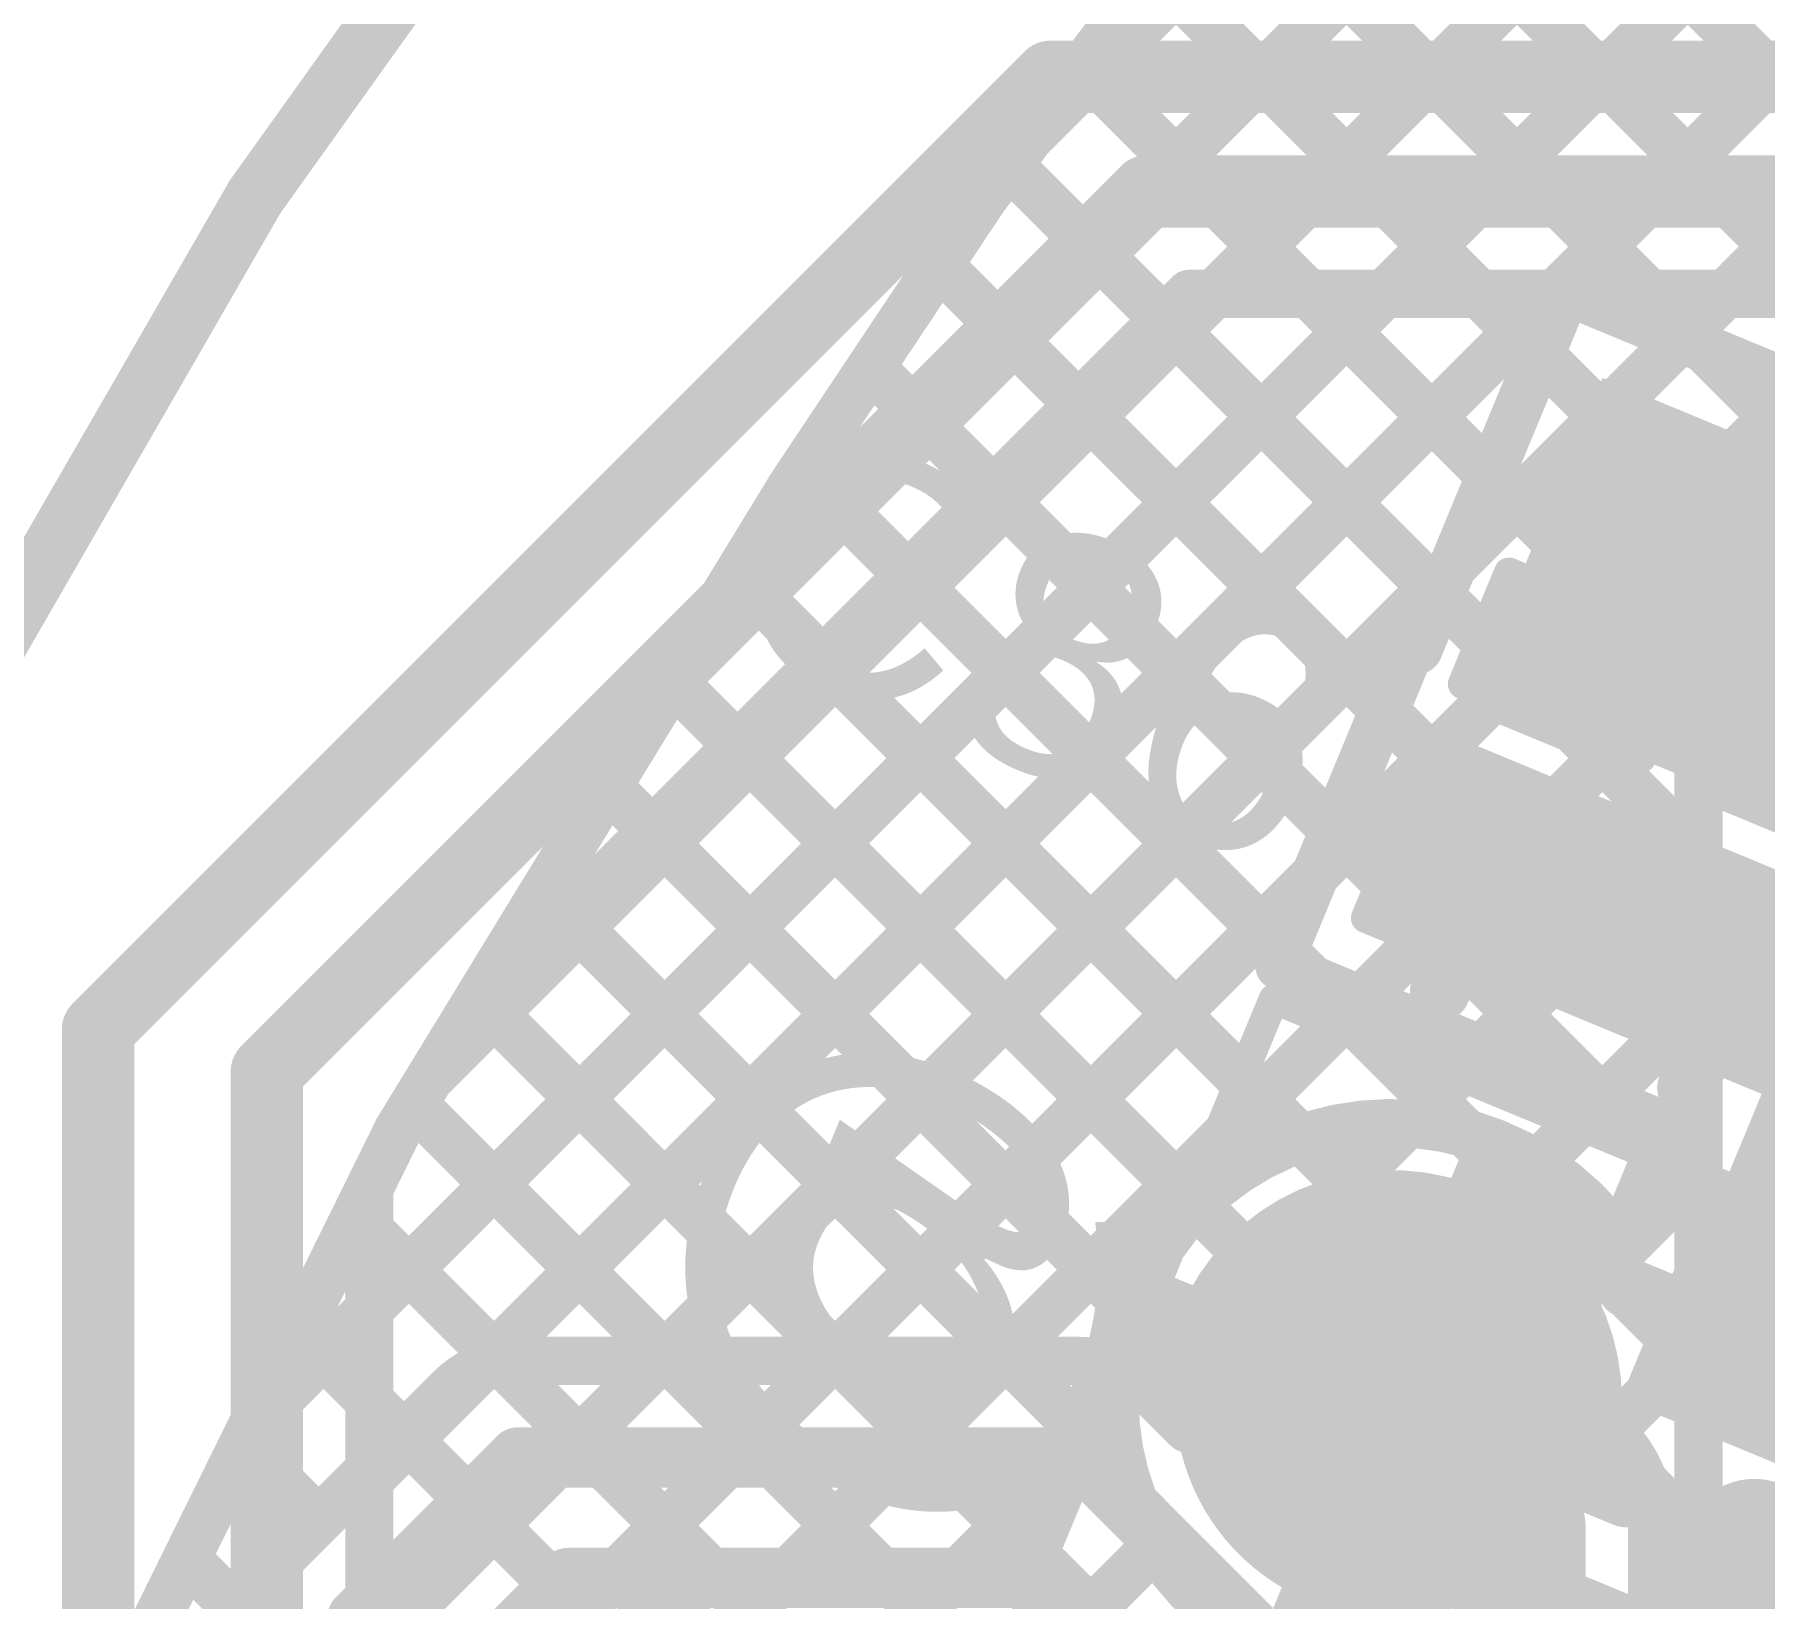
# Model space of a CAD drawing. Header units: millimetres. Extents: x -0.64 to 2.98, y -0.65 to 2.86.
# Drawn here: x -0.3245 to -0.0375, y 1.8536 to 2.113 of the extents above; entities that cross this region are included whole.
import ezdxf

# ---------------------------------------------------------------- set-up
doc = ezdxf.new("R2010")
doc.units = ezdxf.units.MM
doc.header["$MEASUREMENT"] = 0
for name, color, linetype in [('BottomLayer', 5, 'Continuous'), ('BottomSolder', 6, 'Continuous'), ('Mechanical2', 216, 'Continuous'), ('PadHoleLayer', 156, 'Continuous'), ('TopLayer', 1, 'Continuous'), ('TopOverlay', 2, 'Continuous'), ('TopPaste', 8, 'Continuous'), ('TopSolder', 216, 'Continuous')]:
    doc.layers.add(name, color=color, linetype=linetype)
doc.styles.add('Arial', font='', dxfattribs={"height": 0.2})
doc.styles.get('Arial').set_extended_font_data('Arial')

# ---------------------------------------------------------------- blocks, each defined once
blk = doc.blocks.new('SPH8878LR5H_1_75')
at = {"layer": 'BottomSolder'}
h = blk.add_hatch(color=6, dxfattribs=at)
edge = h.paths.add_edge_path()
edge.add_arc((0, -0.04043), 0.004, 0, 360)
at = {"layer": 'PadHoleLayer'}
h = blk.add_hatch(color=156, dxfattribs=at)
edge = h.paths.add_edge_path()
edge.add_arc((0, -0.04043), 0.02018, 0, 360)
at = {"layer": 'TopLayer'}
for points in [[(-0.04567, 0.04992), (-0.0187, 0.04992), (-0.0187, 0.03095), (-0.04567, 0.03095)], [(0.0187, 0.04992), (0.04567, 0.04992), (0.04567, 0.03095), (0.0187, 0.03095)], [(-0.04567, 0.01913), (-0.0187, 0.01913), (-0.0187, -0.00146), (-0.04567, -0.00146)], [(0.0187, 0.01913), (0.04567, 0.01913), (0.04567, -0.00146), (0.0187, -0.00146)]]:
    blk.add_hatch(color=1, dxfattribs=at).paths.add_polyline_path(points)
h = blk.add_hatch(color=1, dxfattribs=at)
edge = h.paths.add_edge_path()
edge.add_arc((0, 0.02464), 0.00787, 0, 360)
h = blk.add_hatch(color=1, dxfattribs=at)
edge = h.paths.add_edge_path()
edge.add_arc((0, -0.04043), 0.03199, 0, 360)
at = {"layer": 'TopPaste'}
for points in [[(-0.04567, 0.04992), (-0.0187, 0.04992), (-0.0187, 0.03095), (-0.04567, 0.03095)], [(0.0187, 0.04992), (0.04567, 0.04992), (0.04567, 0.03095), (0.0187, 0.03095)], [(-0.04567, 0.01913), (-0.0187, 0.01913), (-0.0187, -0.00146), (-0.04567, -0.00146)], [(0.0187, 0.01913), (0.04567, 0.01913), (0.04567, -0.00146), (0.0187, -0.00146)]]:
    blk.add_hatch(color=8, dxfattribs=at).paths.add_polyline_path(points)
h = blk.add_hatch(color=8, dxfattribs=at)
edge = h.paths.add_edge_path()
edge.add_arc((0, 0.02464), 0.00787, 0, 360)
at = {"layer": 'TopSolder'}
for points in [[(-0.04967, 0.05392), (-0.0147, 0.05392), (-0.0147, 0.02695), (-0.04967, 0.02695)], [(0.0147, 0.05392), (0.04967, 0.05392), (0.04967, 0.02695), (0.0147, 0.02695)], [(-0.04967, 0.02313), (-0.0147, 0.02313), (-0.0147, -0.00546), (-0.04967, -0.00546)], [(0.0147, 0.02313), (0.04967, 0.02313), (0.04967, -0.00546), (0.0147, -0.00546)]]:
    blk.add_hatch(color=216, dxfattribs=at).paths.add_polyline_path(points)
h = blk.add_hatch(color=216, dxfattribs=at)
edge = h.paths.add_edge_path()
edge.add_arc((0, 0.02464), 0.01187, 0, 360)
h = blk.add_hatch(color=216, dxfattribs=at)
edge = h.paths.add_edge_path()
edge.add_arc((0, -0.04043), 0.03599, 0, 360)
at = {"layer": 'TopOverlay', "const_width": 0.005}
for points in [[(0.054, 0.058), (-0.054, 0.058)], [(-0.054, -0.084), (-0.054, 0.058)], [(0.054, -0.084), (0.054, 0.058)], [(-0.065, 0.036), (-0.065, 0.046)], [(-0.06, 0.041), (-0.065, 0.046)], [(-0.065, 0.036), (-0.06, 0.041)], [(0.054, -0.084), (-0.054, -0.084)]]:
    blk.add_lwpolyline(points, dxfattribs=at)
at = {"layer": 'TopOverlay', "const_width": 0.0025}
for points in [[(-0.05525, 0.058, 1), (-0.05275, 0.058, 1)], [(-0.05525, 0.058, 1), (-0.05275, 0.058, 1)], [(0.05275, 0.058, 1), (0.05525, 0.058, 1)], [(0.05275, 0.058, 1), (0.05525, 0.058, 1)], [(-0.06625, 0.046, 1), (-0.06375, 0.046, 1)], [(-0.06625, 0.046, 1), (-0.06375, 0.046, 1)], [(-0.06125, 0.041, 1), (-0.05875, 0.041, 1)], [(-0.06125, 0.041, 1), (-0.05875, 0.041, 1)], [(-0.06625, 0.036, 1), (-0.06375, 0.036, 1)], [(-0.06625, 0.036, 1), (-0.06375, 0.036, 1)], [(-0.05525, -0.084, 1), (-0.05275, -0.084, 1)], [(-0.05525, -0.084, 1), (-0.05275, -0.084, 1)], [(0.05275, -0.084, 1), (0.05525, -0.084, 1)], [(0.05275, -0.084, 1), (0.05525, -0.084, 1)]]:
    blk.add_lwpolyline(points, format="xyb", close=True, dxfattribs=at)
blk = doc.blocks.new('C___0402_219')
at = {"layer": 'TopLayer'}
for points in [[(-0.0275, -0.0125), (-0.0275, 0.0125), (-0.0095, 0.0125), (-0.0095, -0.0125)], [(0.0095, -0.0125), (0.0095, 0.0125), (0.0275, 0.0125), (0.0275, -0.0125)]]:
    blk.add_hatch(color=1, dxfattribs=at).paths.add_polyline_path(points)
at = {"layer": 'TopPaste'}
for points in [[(-0.0275, -0.0125), (-0.0275, 0.0125), (-0.0095, 0.0125), (-0.0095, -0.0125)], [(0.0095, -0.0125), (0.0095, 0.0125), (0.0275, 0.0125), (0.0275, -0.0125)]]:
    blk.add_hatch(color=8, dxfattribs=at).paths.add_polyline_path(points)
at = {"layer": 'TopSolder'}
for points in [[(-0.02986, -0.01486), (-0.02986, 0.01486), (-0.00714, 0.01486), (-0.00714, -0.01486)], [(0.00714, -0.01486), (0.00714, 0.01486), (0.02986, 0.01486), (0.02986, -0.01486)]]:
    blk.add_hatch(color=216, dxfattribs=at).paths.add_polyline_path(points)
at = {"layer": 'TopOverlay', "const_width": 0.005}
for points in [[(-0.031, -0.016), (-0.031, 0.016)], [(-0.011, 0.016), (-0.031, 0.016)], [(0.031, 0.016), (0.011, 0.016)], [(0.031, -0.016), (0.031, 0.016)], [(-0.011, -0.016), (-0.031, -0.016)], [(0.031, -0.016), (0.011, -0.016)]]:
    blk.add_lwpolyline(points, dxfattribs=at)
at = {"layer": 'TopOverlay', "const_width": 0.0025}
for points in [[(-0.03225, 0.016, 1), (-0.02975, 0.016, 1)], [(-0.03225, 0.016, 1), (-0.02975, 0.016, 1)], [(-0.01225, 0.016, 1), (-0.00975, 0.016, 1)], [(0.00975, 0.016, 1), (0.01225, 0.016, 1)], [(0.02975, 0.016, 1), (0.03225, 0.016, 1)], [(0.02975, 0.016, 1), (0.03225, 0.016, 1)], [(-0.03225, -0.016, 1), (-0.02975, -0.016, 1)], [(-0.03225, -0.016, 1), (-0.02975, -0.016, 1)], [(-0.01225, -0.016, 1), (-0.00975, -0.016, 1)], [(0.00975, -0.016, 1), (0.01225, -0.016, 1)], [(0.02975, -0.016, 1), (0.03225, -0.016, 1)], [(0.02975, -0.016, 1), (0.03225, -0.016, 1)]]:
    blk.add_lwpolyline(points, format="xyb", close=True, dxfattribs=at)
blk = doc.blocks.new('CAP_0402_220')
at = {"layer": 'TopLayer'}
for points in [[(-0.0275, -0.0125), (-0.0275, 0.0125), (-0.0095, 0.0125), (-0.0095, -0.0125)], [(0.0095, -0.0125), (0.0095, 0.0125), (0.0275, 0.0125), (0.0275, -0.0125)]]:
    blk.add_hatch(color=1, dxfattribs=at).paths.add_polyline_path(points)
at = {"layer": 'TopPaste'}
for points in [[(-0.0275, -0.0125), (-0.0275, 0.0125), (-0.0095, 0.0125), (-0.0095, -0.0125)], [(0.0095, -0.0125), (0.0095, 0.0125), (0.0275, 0.0125), (0.0275, -0.0125)]]:
    blk.add_hatch(color=8, dxfattribs=at).paths.add_polyline_path(points)
at = {"layer": 'TopSolder'}
for points in [[(-0.02986, -0.01486), (-0.02986, 0.01486), (-0.00714, 0.01486), (-0.00714, -0.01486)], [(0.00714, -0.01486), (0.00714, 0.01486), (0.02986, 0.01486), (0.02986, -0.01486)]]:
    blk.add_hatch(color=216, dxfattribs=at).paths.add_polyline_path(points)
at = {"layer": 'TopOverlay', "const_width": 0.005}
for points in [[(-0.031, -0.016), (-0.031, 0.016)], [(-0.011, 0.016), (-0.031, 0.016)], [(0.031, 0.016), (0.011, 0.016)], [(0.031, -0.016), (0.031, 0.016)], [(-0.011, -0.016), (-0.031, -0.016)], [(0.031, -0.016), (0.011, -0.016)]]:
    blk.add_lwpolyline(points, dxfattribs=at)
at = {"layer": 'TopOverlay', "const_width": 0.0025}
for points in [[(-0.03225, 0.016, 1), (-0.02975, 0.016, 1)], [(-0.03225, 0.016, 1), (-0.02975, 0.016, 1)], [(-0.01225, 0.016, 1), (-0.00975, 0.016, 1)], [(0.00975, 0.016, 1), (0.01225, 0.016, 1)], [(0.02975, 0.016, 1), (0.03225, 0.016, 1)], [(0.02975, 0.016, 1), (0.03225, 0.016, 1)], [(-0.03225, -0.016, 1), (-0.02975, -0.016, 1)], [(-0.03225, -0.016, 1), (-0.02975, -0.016, 1)], [(-0.01225, -0.016, 1), (-0.00975, -0.016, 1)], [(0.00975, -0.016, 1), (0.01225, -0.016, 1)], [(0.02975, -0.016, 1), (0.03225, -0.016, 1)], [(0.02975, -0.016, 1), (0.03225, -0.016, 1)]]:
    blk.add_lwpolyline(points, format="xyb", close=True, dxfattribs=at)
blk = doc.blocks.new('SPM0687LR5H_1_235')
at = {"layer": 'BottomSolder'}
h = blk.add_hatch(color=6, dxfattribs=at)
edge = h.paths.add_edge_path()
edge.add_arc((0, -0.03594), 0.004, 0, 360)
at = {"layer": 'PadHoleLayer'}
h = blk.add_hatch(color=156, dxfattribs=at)
edge = h.paths.add_edge_path()
edge.add_arc((0, -0.03594), 0.02018, 0, 360)
at = {"layer": 'TopLayer'}
h = blk.add_hatch(color=1, dxfattribs=at)
edge = h.paths.add_edge_path()
edge.add_arc((-0.0474, 0.06705), 0.01772, 0, 360)
h = blk.add_hatch(color=1, dxfattribs=at)
edge = h.paths.add_edge_path()
edge.add_arc((0, 0.06705), 0.01772, 0, 360)
h = blk.add_hatch(color=1, dxfattribs=at)
edge = h.paths.add_edge_path()
edge.add_arc((0.0474, 0.06705), 0.01772, 0, 360)
h = blk.add_hatch(color=1, dxfattribs=at)
edge = h.paths.add_edge_path()
edge.add_arc((0, -0.03594), 0.03299, 0, 360)
h = blk.add_hatch(color=1, dxfattribs=at)
edge = h.paths.add_edge_path()
edge.add_arc((-0.0474, -0.06705), 0.01772, 0, 360)
h = blk.add_hatch(color=1, dxfattribs=at)
edge = h.paths.add_edge_path()
edge.add_arc((0.0474, -0.06705), 0.01772, 0, 360)
at = {"layer": 'TopPaste'}
h = blk.add_hatch(color=8, dxfattribs=at)
edge = h.paths.add_edge_path()
edge.add_arc((-0.0474, 0.06705), 0.01772, 0, 360)
h = blk.add_hatch(color=8, dxfattribs=at)
edge = h.paths.add_edge_path()
edge.add_arc((0, 0.06705), 0.01772, 0, 360)
h = blk.add_hatch(color=8, dxfattribs=at)
edge = h.paths.add_edge_path()
edge.add_arc((0.0474, 0.06705), 0.01772, 0, 360)
h = blk.add_hatch(color=8, dxfattribs=at)
edge = h.paths.add_edge_path()
edge.add_arc((-0.0474, -0.06705), 0.01772, 0, 360)
h = blk.add_hatch(color=8, dxfattribs=at)
edge = h.paths.add_edge_path()
edge.add_arc((0.0474, -0.06705), 0.01772, 0, 360)
at = {"layer": 'TopSolder'}
h = blk.add_hatch(color=216, dxfattribs=at)
edge = h.paths.add_edge_path()
edge.add_arc((-0.0474, 0.06705), 0.02172, 0, 360)
h = blk.add_hatch(color=216, dxfattribs=at)
edge = h.paths.add_edge_path()
edge.add_arc((0, 0.06705), 0.02172, 0, 360)
h = blk.add_hatch(color=216, dxfattribs=at)
edge = h.paths.add_edge_path()
edge.add_arc((0.0474, 0.06705), 0.02172, 0, 360)
h = blk.add_hatch(color=216, dxfattribs=at)
edge = h.paths.add_edge_path()
edge.add_arc((0, -0.03594), 0.03699, 0, 360)
h = blk.add_hatch(color=216, dxfattribs=at)
edge = h.paths.add_edge_path()
edge.add_arc((-0.0474, -0.06705), 0.02172, 0, 360)
h = blk.add_hatch(color=216, dxfattribs=at)
edge = h.paths.add_edge_path()
edge.add_arc((0.0474, -0.06705), 0.02172, 0, 360)
at = {"layer": 'TopOverlay', "const_width": 0.005}
for points in [[(0.07402, 0.09591), (-0.07402, 0.09591)], [(-0.07402, -0.10591), (-0.07402, 0.09591)], [(0.07402, -0.10591), (0.07402, 0.09591)], [(-0.08, 0.07), (-0.085, 0.075)], [(-0.085, 0.065), (-0.085, 0.075)], [(-0.085, 0.065), (-0.08, 0.07)], [(0.07402, -0.10591), (-0.07402, -0.10591)]]:
    blk.add_lwpolyline(points, dxfattribs=at)
at = {"layer": 'TopOverlay', "const_width": 0.0025}
for points in [[(-0.07527, 0.09591, 1), (-0.07277, 0.09591, 1)], [(-0.07527, 0.09591, 1), (-0.07277, 0.09591, 1)], [(0.07277, 0.09591, 1), (0.07527, 0.09591, 1)], [(0.07277, 0.09591, 1), (0.07527, 0.09591, 1)], [(-0.08625, 0.075, 1), (-0.08375, 0.075, 1)], [(-0.08625, 0.075, 1), (-0.08375, 0.075, 1)], [(-0.08125, 0.07, 1), (-0.07875, 0.07, 1)], [(-0.08125, 0.07, 1), (-0.07875, 0.07, 1)], [(-0.08625, 0.065, 1), (-0.08375, 0.065, 1)], [(-0.08625, 0.065, 1), (-0.08375, 0.065, 1)], [(-0.07527, -0.10591, 1), (-0.07277, -0.10591, 1)], [(-0.07527, -0.10591, 1), (-0.07277, -0.10591, 1)], [(0.07277, -0.10591, 1), (0.07527, -0.10591, 1)], [(0.07277, -0.10591, 1), (0.07527, -0.10591, 1)]]:
    blk.add_lwpolyline(points, format="xyb", close=True, dxfattribs=at)

msp = doc.modelspace()

# ---------------------------------------------------------------- hatches: boundary and pattern name
at = {"layer": 'TopLayer'}
for points in [[(-0.08582, 2.00435), (0.03244, 1.95537), (0.05385, 2.00705), (-0.06441, 2.05603)], [(-0.10365, 1.96448), (0.01573, 1.91503), (0.02923, 1.94762), (-0.09015, 1.99707)]]:
    msp.add_hatch(color=1, dxfattribs=at).paths.add_polyline_path(points)

# ---------------------------------------------------------------- linework, layer by layer
at = {"layer": 'BottomLayer'}
for points, const_width in [([(-0.16443, 1.893), (0.192, 2.24943)], 0.008), ([(-0.167, 2.086), (-0.09144, 2.1856)], 0.008), ([(-0.1594, 2.09602), (-0.08214, 2.17328)], 0.008), ([(-0.10187, 2.17185), (0.00854, 2.06144)], 0.008), ([(-0.19271, 1.893), (0.07686, 2.16257)], 0.008), ([(-0.21452, 2.01261), (-0.06772, 2.15942)], 0.008), ([(-0.11408, 2.15576), (-0.00561, 2.04729)], 0.008), ([(-0.25903, 1.93982), (-0.05072, 2.14813)], 0.008), ([(-0.28854, 1.88203), (-0.03082, 2.13975)], 0.008), ([(-0.12628, 2.13968), (-0.01975, 2.03315)], 0.008), ([(-0.25057, 1.89172), (-0.00721, 2.13507)], 0.008), ([(-0.221, 1.893), (0.02238, 2.13637)], 0.008), ([(-0.13848, 2.1236), (-0.03389, 2.01901)], 0.008), ([(-0.15068, 2.10751), (-0.04674, 2.00358)], 0.008), ([(-0.16288, 2.09143), (-0.0485, 1.97705)], 0.008), ([(-0.199, 2.038), (-0.167, 2.086)], 0.008), ([(-0.17449, 2.07476), (-0.0485, 1.94877)], 0.008), ([(-0.18581, 2.05779), (-0.0485, 1.92048)], 0.008), ([(-0.19712, 2.04082), (-0.0485, 1.8922)], 0.008), ([(-0.26424, 1.9313), (-0.199, 2.038)], 0.008), ([(-0.0416, 2.0113), (-0.02385, 2.02905)], 0.008), ([(-0.20795, 2.02336), (-0.1048, 1.92021)], 0.008), ([(-0.21868, 2.00581), (-0.12352, 1.91065)], 0.008), ([(-0.0485, 1.74961), (-0.0485, 1.99467)], 0.008), ([(-0.22941, 1.98826), (-0.13309, 1.89194)], 0.008), ([(-0.11029, 1.91885), (-0.0485, 1.98064)], 0.008), ([(-0.24015, 1.97071), (-0.16244, 1.893)], 0.008), ([(-0.25088, 1.95315), (-0.19072, 1.893)], 0.008), ([(-0.0839, 1.91696), (-0.0485, 1.95236)], 0.008), ([(-0.26161, 1.9356), (-0.21901, 1.893)], 0.008), ([(-0.32876, 1.80048), (-0.26424, 1.9313)], 0.008), ([(-0.06949, 1.90309), (-0.0485, 1.92408)], 0.008), ([(-0.27129, 1.917), (-0.24705, 1.89276)], 0.008), ([(-0.09936, 1.88647), (-0.08781, 1.91435)], 0.01), ([(-0.12724, 1.89802), (-0.09936, 1.88647)], 0.01), ([(-0.28063, 1.89806), (-0.26324, 1.88067)], 0.008), ([(-0.14031, 1.88884), (-0.13174, 1.89741)], 0.008), ([(-0.06303, 1.88126), (-0.0485, 1.89579)], 0.008), ([(-0.24428, 1.893), (-0.15107, 1.893)], 0.008), ([(-0.09936, 1.88647), (-0.07819, 1.86531)], 0.022), ([(-0.2823, 1.86161), (-0.25561, 1.8883)], 0.008), ([(-0.13975, 1.8883), (-0.13321, 1.88176)], 0.008), ([(-0.28998, 1.87912), (-0.27739, 1.86653)], 0.008), ([(-0.271, 1.85028), (-0.24428, 1.877)], 0.01), ([(-0.24428, 1.877), (-0.15107, 1.877)], 0.01), ([(-0.15107, 1.877), (-0.12261, 1.84853)], 0.01), ([(-0.05757, 1.87299), (-0.0485, 1.86391)], 0.008), ([(-0.07819, 1.80909), (-0.07819, 1.86531)], 0.022), ([(-0.05619, 1.85982), (-0.0485, 1.86751)], 0.008), ([(-0.05619, 1.82259), (-0.05619, 1.86531)], 0.008), ([(-0.29932, 1.86017), (-0.287, 1.84786)], 0.008), ([(-0.31606, 1.82622), (-0.28571, 1.85657)], 0.008), ([(-0.251, 1.842), (-0.236, 1.857)], 0.01), ([(-0.236, 1.857), (-0.15936, 1.857)], 0.01), ([(-0.15936, 1.857), (-0.15117, 1.84881)], 0.01), ([(-0.287, 1.72172), (-0.287, 1.85028)], 0.008), ([(-0.271, 1.72172), (-0.271, 1.85028)], 0.01), ([(-0.15117, 1.82255), (-0.15117, 1.84881)], 0.01)]:
    msp.add_lwpolyline(points, dxfattribs=dict(at, const_width=const_width))
for points, const_width in [([(-0.15268, 2.10751, 1), (-0.14868, 2.10751, 1)], 0.004), ([(-0.1614, 2.09602, 1), (-0.1574, 2.09602, 1)], 0.004), ([(-0.16488, 2.09143, 1), (-0.16088, 2.09143, 1)], 0.004), ([(-0.169, 2.086, 1), (-0.165, 2.086, 1)], 0.004), ([(-0.169, 2.086, 1), (-0.165, 2.086, 1)], 0.004), ([(-0.17649, 2.07476, 1), (-0.17249, 2.07476, 1)], 0.004), ([(-0.18781, 2.05779, 1), (-0.18381, 2.05779, 1)], 0.004), ([(-0.19912, 2.04082, 1), (-0.19512, 2.04082, 1)], 0.004), ([(-0.201, 2.038, 1), (-0.197, 2.038, 1)], 0.004), ([(-0.201, 2.038, 1), (-0.197, 2.038, 1)], 0.004), ([(-0.20995, 2.02336, 1), (-0.20595, 2.02336, 1)], 0.004), ([(-0.03589, 2.01901, 1), (-0.03189, 2.01901, 1)], 0.004), ([(-0.21652, 2.01261, 1), (-0.21252, 2.01261, 1)], 0.004), ([(-0.04362, 2.01128, 1), (-0.03962, 2.01128, 1)], 0.004), ([(-0.0436, 2.0113, 1), (-0.0396, 2.0113, 1)], 0.004), ([(-0.0436, 2.0113, 1), (-0.0396, 2.0113, 1)], 0.004), ([(-0.22068, 2.00581, 1), (-0.21668, 2.00581, 1)], 0.004), ([(-0.04874, 2.00358, 1), (-0.04474, 2.00358, 1)], 0.004), ([(-0.0505, 1.99467, 1), (-0.0465, 1.99467, 1)], 0.004), ([(-0.0505, 1.99467, 1), (-0.0465, 1.99467, 1)], 0.004), ([(-0.0505, 1.99467, 1), (-0.0465, 1.99467, 1)], 0.004), ([(-0.23141, 1.98826, 1), (-0.22741, 1.98826, 1)], 0.004), ([(-0.0505, 1.98064, 1), (-0.0465, 1.98064, 1)], 0.004), ([(-0.0505, 1.97705, 1), (-0.0465, 1.97705, 1)], 0.004), ([(-0.24215, 1.97071, 1), (-0.23815, 1.97071, 1)], 0.004), ([(-0.25288, 1.95315, 1), (-0.24888, 1.95315, 1)], 0.004), ([(-0.0505, 1.95236, 1), (-0.0465, 1.95236, 1)], 0.004), ([(-0.0505, 1.94877, 1), (-0.0465, 1.94877, 1)], 0.004), ([(-0.26103, 1.93982, 1), (-0.25703, 1.93982, 1)], 0.004), ([(-0.26361, 1.9356, 1), (-0.25961, 1.9356, 1)], 0.004), ([(-0.26624, 1.9313, 1), (-0.26224, 1.9313, 1)], 0.004), ([(-0.26624, 1.9313, 1), (-0.26224, 1.9313, 1)], 0.004), ([(-0.0505, 1.92408, 1), (-0.0465, 1.92408, 1)], 0.004), ([(-0.11229, 1.91885, 1), (-0.10829, 1.91885, 1)], 0.004), ([(-0.1068, 1.92021, 1), (-0.1028, 1.92021, 1)], 0.004), ([(-0.0505, 1.92048, 1), (-0.0465, 1.92048, 1)], 0.004), ([(-0.27329, 1.917, 1), (-0.26929, 1.917, 1)], 0.004), ([(-0.0859, 1.91696, 1), (-0.0819, 1.91696, 1)], 0.004), ([(-0.09031, 1.91435, 1), (-0.08531, 1.91435, 1)], 0.005), ([(-0.12552, 1.91065, 1), (-0.12152, 1.91065, 1)], 0.004), ([(-0.07149, 1.90309, 1), (-0.06749, 1.90309, 1)], 0.004), ([(-0.13293, 1.89955, 1), (-0.12893, 1.89955, 1)], 0.004), ([(-0.13293, 1.89955, 1), (-0.12893, 1.89955, 1)], 0.004), ([(-0.13293, 1.89955, 1), (-0.12893, 1.89955, 1)], 0.004), ([(-0.13293, 1.89955, 1), (-0.12893, 1.89955, 1)], 0.004), ([(-0.12974, 1.89802, 1), (-0.12474, 1.89802, 1)], 0.005), ([(-0.28263, 1.89806, 1), (-0.27863, 1.89806, 1)], 0.004), ([(-0.13374, 1.89741, 1), (-0.12974, 1.89741, 1)], 0.004), ([(-0.0505, 1.89579, 1), (-0.0465, 1.89579, 1)], 0.004), ([(-0.24628, 1.893, 1), (-0.24228, 1.893, 1)], 0.004), ([(-0.24628, 1.893, 1), (-0.24228, 1.893, 1)], 0.004), ([(-0.24628, 1.893, 1), (-0.24228, 1.893, 1)], 0.004), ([(-0.223, 1.893, 1), (-0.219, 1.893, 1)], 0.004), ([(-0.22101, 1.893, 1), (-0.21701, 1.893, 1)], 0.004), ([(-0.19471, 1.893, 1), (-0.19071, 1.893, 1)], 0.004), ([(-0.19272, 1.893, 1), (-0.18872, 1.893, 1)], 0.004), ([(-0.16643, 1.893, 1), (-0.16243, 1.893, 1)], 0.004), ([(-0.16444, 1.893, 1), (-0.16044, 1.893, 1)], 0.004), ([(-0.15307, 1.893, 1), (-0.14907, 1.893, 1)], 0.004), ([(-0.15307, 1.893, 1), (-0.14907, 1.893, 1)], 0.004), ([(-0.15307, 1.893, 1), (-0.14907, 1.893, 1)], 0.004), ([(-0.10486, 1.88647, 1), (-0.09386, 1.88647, 1)], 0.011), ([(-0.25257, 1.89172, 1), (-0.24857, 1.89172, 1)], 0.004), ([(-0.24905, 1.89276, 1), (-0.24505, 1.89276, 1)], 0.004), ([(-0.13509, 1.89194, 1), (-0.13109, 1.89194, 1)], 0.004), ([(-0.0505, 1.8922, 1), (-0.0465, 1.8922, 1)], 0.004), ([(-0.25761, 1.8883, 1), (-0.25361, 1.8883, 1)], 0.004), ([(-0.25761, 1.8883, 1), (-0.25361, 1.8883, 1)], 0.004), ([(-0.2576, 1.88831, 1), (-0.2536, 1.88831, 1)], 0.004), ([(-0.14231, 1.88884, 1), (-0.13831, 1.88884, 1)], 0.004), ([(-0.14176, 1.88831, 1), (-0.13776, 1.88831, 1)], 0.004), ([(-0.14175, 1.8883, 1), (-0.13775, 1.8883, 1)], 0.004), ([(-0.14175, 1.8883, 1), (-0.13775, 1.8883, 1)], 0.004), ([(-0.10186, 1.88647, 1), (-0.09686, 1.88647, 1)], 0.005), ([(-0.10186, 1.88647, 1), (-0.09686, 1.88647, 1)], 0.005), ([(-0.06718, 1.88647, 1), (-0.06318, 1.88647, 1)], 0.004), ([(-0.06718, 1.88647, 1), (-0.06318, 1.88647, 1)], 0.004), ([(-0.29054, 1.88203, 1), (-0.28654, 1.88203, 1)], 0.004), ([(-0.13521, 1.88176, 1), (-0.13121, 1.88176, 1)], 0.004), ([(-0.13521, 1.88176, 1), (-0.13121, 1.88176, 1)], 0.004), ([(-0.13521, 1.88176, 1), (-0.13121, 1.88176, 1)], 0.004), ([(-0.29198, 1.87912, 1), (-0.28798, 1.87912, 1)], 0.004), ([(-0.26524, 1.88067, 1), (-0.26124, 1.88067, 1)], 0.004), ([(-0.06503, 1.88126, 1), (-0.06103, 1.88126, 1)], 0.004), ([(-0.06467, 1.8809, 1), (-0.06067, 1.8809, 1)], 0.004), ([(-0.06463, 1.88086, 1), (-0.06063, 1.88086, 1)], 0.004), ([(-0.24678, 1.877, 1), (-0.24178, 1.877, 1)], 0.005), ([(-0.24678, 1.877, 1), (-0.24178, 1.877, 1)], 0.005), ([(-0.15357, 1.877, 1), (-0.14857, 1.877, 1)], 0.005), ([(-0.15357, 1.877, 1), (-0.14857, 1.877, 1)], 0.005), ([(-0.05957, 1.87299, 1), (-0.05557, 1.87299, 1)], 0.004), ([(-0.08369, 1.86531, 1), (-0.07269, 1.86531, 1)], 0.011), ([(-0.08369, 1.86531, 1), (-0.07269, 1.86531, 1)], 0.011), ([(-0.0505, 1.86751, 1), (-0.0465, 1.86751, 1)], 0.004), ([(-0.27939, 1.86653, 1), (-0.27539, 1.86653, 1)], 0.004), ([(-0.05819, 1.86531, 1), (-0.05419, 1.86531, 1)], 0.004), ([(-0.05819, 1.86531, 1), (-0.05419, 1.86531, 1)], 0.004), ([(-0.05819, 1.86531, 1), (-0.05419, 1.86531, 1)], 0.004), ([(-0.28431, 1.8616, 1), (-0.28031, 1.8616, 1)], 0.004), ([(-0.2843, 1.86161, 1), (-0.2803, 1.86161, 1)], 0.004), ([(-0.2843, 1.86161, 1), (-0.2803, 1.86161, 1)], 0.004), ([(-0.0505, 1.86391, 1), (-0.0465, 1.86391, 1)], 0.004), ([(-0.30132, 1.86017, 1), (-0.29732, 1.86017, 1)], 0.004), ([(-0.05819, 1.85982, 1), (-0.05419, 1.85982, 1)], 0.004), ([(-0.28771, 1.85657, 1), (-0.28371, 1.85657, 1)], 0.004), ([(-0.2385, 1.857, 1), (-0.2335, 1.857, 1)], 0.005), ([(-0.2385, 1.857, 1), (-0.2335, 1.857, 1)], 0.005), ([(-0.16186, 1.857, 1), (-0.15686, 1.857, 1)], 0.005), ([(-0.16186, 1.857, 1), (-0.15686, 1.857, 1)], 0.005), ([(-0.289, 1.85028, 1), (-0.285, 1.85028, 1)], 0.004), ([(-0.289, 1.85028, 1), (-0.285, 1.85028, 1)], 0.004), ([(-0.289, 1.85028, 1), (-0.285, 1.85028, 1)], 0.004), ([(-0.2735, 1.85028, 1), (-0.2685, 1.85028, 1)], 0.005), ([(-0.2735, 1.85028, 1), (-0.2685, 1.85028, 1)], 0.005), ([(-0.15367, 1.84881, 1), (-0.14867, 1.84881, 1)], 0.005), ([(-0.15367, 1.84881, 1), (-0.14867, 1.84881, 1)], 0.005)]:
    msp.add_lwpolyline(points, format="xyb", close=True, dxfattribs=dict(at, const_width=const_width))
at = {"layer": 'BottomLayer', "const_width": 0.008}
for points in [[(-0.0485, 1.99467, -0.199188), (-0.0416, 2.0113)], [(-0.0485, 1.99467, -0.198912), (-0.04162, 2.01128)], [(-0.13093, 1.89955, -0.820679), (-0.06518, 1.88647)], [(-0.13093, 1.89955, -0.820679), (-0.06518, 1.88647)], [(-0.13321, 1.88176, -0.133547), (-0.13093, 1.89955)], [(-0.13321, 1.88176, -0.133547), (-0.13093, 1.89955)], [(-0.25561, 1.8883, -0.199231), (-0.24428, 1.893)], [(-0.2556, 1.88831, -0.198912), (-0.24428, 1.893)], [(-0.15107, 1.893, -0.198912), (-0.13976, 1.88831)], [(-0.15107, 1.893, -0.199231), (-0.13975, 1.8883)], [(-0.06267, 1.8809, -0.199566), (-0.05619, 1.86531)], [(-0.06263, 1.88086, -0.198912), (-0.05619, 1.86531)], [(-0.287, 1.85028, -0.199231), (-0.2823, 1.86161)], [(-0.287, 1.85028, -0.198912), (-0.28231, 1.8616)]]:
    msp.add_lwpolyline(points, format="xyb", dxfattribs=at)
at = {"layer": 'Mechanical2', "const_width": 0.01}
msp.add_lwpolyline([(1.75783, 2.80917, -6.230382), (0.64896, 2.81029)], format="xyb", dxfattribs=at)
at = {"layer": 'TopLayer'}
for points, const_width in [([(-0.314, 1.948), (-0.156, 2.106)], 0.012), ([(-0.156, 2.106), (0.28687, 2.106)], 0.012), ([(-0.286, 1.941), (-0.14, 2.087)], 0.012), ([(-0.14, 2.087), (0.279, 2.087)], 0.012), ([(-0.269, 1.87328), (-0.07228, 2.07)], 0.008), ([(-0.269, 1.90157), (-0.10057, 2.07)], 0.008), ([(-0.25903, 1.93982), (-0.12885, 2.07)], 0.008), ([(-0.25257, 1.95039), (-0.13296, 2.07)], 0.008), ([(-0.13296, 2.07), (-0.07053, 2.07)], 0.008), ([(-0.11316, 2.07), (-0.08302, 2.03985)], 0.008), ([(-0.09498, 2.01098), (-0.07053, 2.07)], 0.008), ([(-0.08488, 2.07), (-0.07473, 2.05985)], 0.008), ([(-0.06938, 2.07), (0.06822, 2.013)], 0.008), ([(-0.06938, 2.07), (0.27196, 2.07)], 0.008), ([(-0.0566, 2.07), (-0.04756, 2.06096)], 0.008), ([(-0.05143, 2.06257), (-0.044, 2.07)], 0.008), ([(-0.1372, 2.06575), (-0.0913, 2.01985)], 0.008), ([(-0.15135, 2.05161), (-0.10072, 2.00099)], 0.008), ([(-0.16549, 2.03747), (-0.109, 1.98099)], 0.008), ([(-0.269, 1.845), (-0.08929, 2.0247)], 0.008), ([(-0.17963, 2.02333), (-0.11729, 1.96099)], 0.008), ([(-0.09952, 2.0032), (-0.0961, 2.01144)], 0.008), ([(-0.19377, 2.00919), (-0.11449, 1.9299)], 0.008), ([(-0.11736, 1.9608), (-0.09976, 2.0033)], 0.008), ([(-0.20791, 1.99504), (-0.13187, 1.919)], 0.008), ([(-0.22206, 1.9809), (-0.14278, 1.90162)], 0.008), ([(-0.10487, 1.98052), (-0.08408, 1.97191)], 0.01), ([(-0.269, 1.81671), (-0.11203, 1.97369)], 0.008), ([(-0.09135, 1.95435), (-0.08408, 1.97191)], 0.01), ([(-0.2362, 1.96676), (-0.14369, 1.87425)], 0.008), ([(-0.11729, 1.96099), (-0.11258, 1.95628)], 0.008), ([(-0.11802, 1.95853), (-0.05354, 1.93182)], 0.008), ([(-0.11258, 1.95628), (-0.0871, 1.9308)], 0.008), ([(-0.05035, 1.93835), (-0.04308, 1.95591)], 0.01), ([(-0.26424, 1.9313), (-0.25257, 1.95039)], 0.008), ([(-0.25034, 1.95262), (-0.13981, 1.84209)], 0.008), ([(-0.21667, 1.84075), (-0.1045, 1.95293)], 0.008), ([(-0.314, 1.413), (-0.314, 1.948)], 0.012), ([(-0.04248, 1.89775), (-0.02363, 1.94325)], 0.022), ([(-0.09676, 1.93239), (-0.0845, 1.94465)], 0.008), ([(-0.286, 1.445), (-0.286, 1.941)], 0.012), ([(-0.07523, 1.92563), (-0.0645, 1.93636)], 0.008), ([(-0.06429, 1.93628), (-0.05538, 1.92737)], 0.008), ([(-0.26161, 1.9356), (-0.16539, 1.83938)], 0.008), ([(-0.269, 1.92165), (-0.26424, 1.9313)], 0.008), ([(-0.0615, 1.91259), (-0.05354, 1.93182)], 0.008), ([(-0.09936, 1.88647), (-0.08329, 1.92527)], 0.01), ([(-0.269, 1.45204), (-0.269, 1.92165)], 0.008), ([(-0.269, 1.91471), (-0.20064, 1.84635)], 0.008), ([(-0.06027, 1.90512), (-0.04152, 1.89735)], 0.01), ([(-0.04256, 1.89756), (-0.04248, 1.89775)], 0.022), ([(-0.13815, 1.90254), (-0.09936, 1.88647)], 0.01), ([(-0.11542, 1.84768), (-0.09936, 1.88647)], 0.01), ([(-0.09936, 1.88647), (-0.06056, 1.8704)], 0.01), ([(-0.269, 1.88642), (-0.22035, 1.83777)], 0.008), ([(-0.18554, 1.8436), (-0.14527, 1.88387)], 0.008), ([(-0.15694, 1.84392), (-0.13851, 1.86235)], 0.008), ([(-0.03924, 1.86157), (-0.03866, 1.86099)], 0.01), ([(-0.03866, 1.86099), (-0.02747, 1.86099)], 0.01), ([(-0.269, 1.85814), (-0.23, 1.81914)], 0.008)]:
    msp.add_lwpolyline(points, dxfattribs=dict(at, const_width=const_width))
for points, const_width in [([(-0.159, 2.106, 1), (-0.153, 2.106, 1)], 0.006), ([(-0.159, 2.106, 1), (-0.153, 2.106, 1)], 0.006), ([(-0.143, 2.087, 1), (-0.137, 2.087, 1)], 0.006), ([(-0.143, 2.087, 1), (-0.137, 2.087, 1)], 0.006), ([(-0.13496, 2.07, 1), (-0.13096, 2.07, 1)], 0.004), ([(-0.13496, 2.07, 1), (-0.13096, 2.07, 1)], 0.004), ([(-0.13085, 2.07, 1), (-0.12685, 2.07, 1)], 0.004), ([(-0.11516, 2.07, 1), (-0.11116, 2.07, 1)], 0.004), ([(-0.10257, 2.07, 1), (-0.09857, 2.07, 1)], 0.004), ([(-0.08688, 2.07, 1), (-0.08288, 2.07, 1)], 0.004), ([(-0.07428, 2.07, 1), (-0.07028, 2.07, 1)], 0.004), ([(-0.07253, 2.07, 1), (-0.06853, 2.07, 1)], 0.004), ([(-0.07253, 2.07, 1), (-0.06853, 2.07, 1)], 0.004), ([(-0.07138, 2.07, 1), (-0.06738, 2.07, 1)], 0.004), ([(-0.07138, 2.07, 1), (-0.06738, 2.07, 1)], 0.004), ([(-0.0586, 2.07, 1), (-0.0546, 2.07, 1)], 0.004), ([(-0.046, 2.07, 1), (-0.042, 2.07, 1)], 0.004), ([(-0.1392, 2.06575, 1), (-0.1352, 2.06575, 1)], 0.004), ([(-0.05343, 2.06257, 1), (-0.04943, 2.06257, 1)], 0.004), ([(-0.07673, 2.05985, 1), (-0.07273, 2.05985, 1)], 0.004), ([(-0.04956, 2.06096, 1), (-0.04556, 2.06096, 1)], 0.004), ([(-0.15335, 2.05161, 1), (-0.14935, 2.05161, 1)], 0.004), ([(-0.08502, 2.03985, 1), (-0.08102, 2.03985, 1)], 0.004), ([(-0.16749, 2.03747, 1), (-0.16349, 2.03747, 1)], 0.004), ([(-0.18163, 2.02333, 1), (-0.17763, 2.02333, 1)], 0.004), ([(-0.09129, 2.0247, 1), (-0.08729, 2.0247, 1)], 0.004), ([(-0.0933, 2.01985, 1), (-0.0893, 2.01985, 1)], 0.004), ([(-0.0981, 2.01144, 1), (-0.0941, 2.01144, 1)], 0.004), ([(-0.09698, 2.01098, 1), (-0.09298, 2.01098, 1)], 0.004), ([(-0.19577, 2.00919, 1), (-0.19177, 2.00919, 1)], 0.004), ([(-0.10176, 2.0033, 1), (-0.09776, 2.0033, 1)], 0.004), ([(-0.10152, 2.0032, 1), (-0.09752, 2.0032, 1)], 0.004), ([(-0.10272, 2.00099, 1), (-0.09872, 2.00099, 1)], 0.004), ([(-0.20991, 1.99504, 1), (-0.20591, 1.99504, 1)], 0.004), ([(-0.22406, 1.9809, 1), (-0.22006, 1.9809, 1)], 0.004), ([(-0.111, 1.98099, 1), (-0.107, 1.98099, 1)], 0.004), ([(-0.10737, 1.98052, 1), (-0.10237, 1.98052, 1)], 0.005), ([(-0.11403, 1.97369, 1), (-0.11003, 1.97369, 1)], 0.004), ([(-0.08658, 1.97191, 1), (-0.08158, 1.97191, 1)], 0.005), ([(-0.08658, 1.97191, 1), (-0.08158, 1.97191, 1)], 0.005), ([(-0.2382, 1.96676, 1), (-0.2342, 1.96676, 1)], 0.004), ([(-0.11936, 1.9608, 1), (-0.11536, 1.9608, 1)], 0.004), ([(-0.11929, 1.96099, 1), (-0.11529, 1.96099, 1)], 0.004), ([(-0.11929, 1.96099, 1), (-0.11529, 1.96099, 1)], 0.004), ([(-0.12002, 1.95853, 1), (-0.11602, 1.95853, 1)], 0.004), ([(-0.11458, 1.95628, 1), (-0.11058, 1.95628, 1)], 0.004), ([(-0.11458, 1.95628, 1), (-0.11058, 1.95628, 1)], 0.004), ([(-0.04558, 1.95591, 1), (-0.04058, 1.95591, 1)], 0.005), ([(-0.09385, 1.95435, 1), (-0.08885, 1.95435, 1)], 0.005), ([(-0.25457, 1.95039, 1), (-0.25057, 1.95039, 1)], 0.004), ([(-0.25457, 1.95039, 1), (-0.25057, 1.95039, 1)], 0.004), ([(-0.25234, 1.95262, 1), (-0.24834, 1.95262, 1)], 0.004), ([(-0.1065, 1.95293, 1), (-0.1025, 1.95293, 1)], 0.004), ([(-0.317, 1.948, 1), (-0.311, 1.948, 1)], 0.006), ([(-0.317, 1.948, 1), (-0.311, 1.948, 1)], 0.006), ([(-0.0865, 1.94465, 1), (-0.0825, 1.94465, 1)], 0.004), ([(-0.289, 1.941, 1), (-0.283, 1.941, 1)], 0.006), ([(-0.289, 1.941, 1), (-0.283, 1.941, 1)], 0.006), ([(-0.26103, 1.93982, 1), (-0.25703, 1.93982, 1)], 0.004), ([(-0.05285, 1.93835, 1), (-0.04785, 1.93835, 1)], 0.005), ([(-0.0665, 1.93636, 1), (-0.0625, 1.93636, 1)], 0.004), ([(-0.06629, 1.93628, 1), (-0.06229, 1.93628, 1)], 0.004), ([(-0.26361, 1.9356, 1), (-0.25961, 1.9356, 1)], 0.004), ([(-0.26624, 1.9313, 1), (-0.26224, 1.9313, 1)], 0.004), ([(-0.26624, 1.9313, 1), (-0.26224, 1.9313, 1)], 0.004), ([(-0.09876, 1.93239, 1), (-0.09476, 1.93239, 1)], 0.004), ([(-0.0891, 1.9308, 1), (-0.0851, 1.9308, 1)], 0.004), ([(-0.05554, 1.93182, 1), (-0.05154, 1.93182, 1)], 0.004), ([(-0.05554, 1.93182, 1), (-0.05154, 1.93182, 1)], 0.004), ([(-0.11649, 1.9299, 1), (-0.11249, 1.9299, 1)], 0.004), ([(-0.05738, 1.92737, 1), (-0.05338, 1.92737, 1)], 0.004), ([(-0.08579, 1.92527, 1), (-0.08079, 1.92527, 1)], 0.005), ([(-0.07723, 1.92563, 1), (-0.07323, 1.92563, 1)], 0.004), ([(-0.271, 1.92165, 1), (-0.267, 1.92165, 1)], 0.004), ([(-0.271, 1.92165, 1), (-0.267, 1.92165, 1)], 0.004), ([(-0.13387, 1.919, 1), (-0.12987, 1.919, 1)], 0.004), ([(-0.271, 1.91471, 1), (-0.267, 1.91471, 1)], 0.004), ([(-0.0635, 1.91259, 1), (-0.0595, 1.91259, 1)], 0.004), ([(-0.0635, 1.91259, 1), (-0.0595, 1.91259, 1)], 0.004), ([(-0.06277, 1.90512, 1), (-0.05777, 1.90512, 1)], 0.005), ([(-0.04806, 1.89756, 1), (-0.03706, 1.89756, 1)], 0.011), ([(-0.04798, 1.89775, 1), (-0.03698, 1.89775, 1)], 0.011), ([(-0.04798, 1.89775, 1), (-0.03698, 1.89775, 1)], 0.011), ([(-0.271, 1.90157, 1), (-0.267, 1.90157, 1)], 0.004), ([(-0.14478, 1.90162, 1), (-0.14078, 1.90162, 1)], 0.004), ([(-0.14384, 1.90407, 1), (-0.13984, 1.90407, 1)], 0.004), ([(-0.14384, 1.90407, 1), (-0.13984, 1.90407, 1)], 0.004), ([(-0.14065, 1.90254, 1), (-0.13565, 1.90254, 1)], 0.005), ([(-0.04402, 1.89735, 1), (-0.03902, 1.89735, 1)], 0.005), ([(-0.10186, 1.88647, 1), (-0.09686, 1.88647, 1)], 0.005), ([(-0.10186, 1.88647, 1), (-0.09686, 1.88647, 1)], 0.005), ([(-0.10186, 1.88647, 1), (-0.09686, 1.88647, 1)], 0.005), ([(-0.10186, 1.88647, 1), (-0.09686, 1.88647, 1)], 0.005), ([(-0.271, 1.88642, 1), (-0.267, 1.88642, 1)], 0.004), ([(-0.14727, 1.88387, 1), (-0.14327, 1.88387, 1)], 0.004), ([(-0.271, 1.87328, 1), (-0.267, 1.87328, 1)], 0.004), ([(-0.14569, 1.87425, 1), (-0.14169, 1.87425, 1)], 0.004), ([(-0.06306, 1.8704, 1), (-0.05806, 1.8704, 1)], 0.005), ([(-0.14051, 1.86235, 1), (-0.13651, 1.86235, 1)], 0.004), ([(-0.04174, 1.86157, 1), (-0.03674, 1.86157, 1)], 0.005), ([(-0.04116, 1.86099, 1), (-0.03616, 1.86099, 1)], 0.005), ([(-0.04116, 1.86099, 1), (-0.03616, 1.86099, 1)], 0.005), ([(-0.271, 1.85814, 1), (-0.267, 1.85814, 1)], 0.004)]:
    msp.add_lwpolyline(points, format="xyb", close=True, dxfattribs=dict(at, const_width=const_width))
at = {"layer": 'TopLayer', "const_width": 0.008}
for points in [[(-0.14184, 1.90407, -0.59432), (-0.0615, 1.91259)], [(-0.11876, 1.84478, -0.401735), (-0.14184, 1.90407)]]:
    msp.add_lwpolyline(points, format="xyb", dxfattribs=at)

# ---------------------------------------------------------------- block references
at = {"rotation": 247.5}
for name, p in [('C___0402_219', (-0.077, 1.989)), ('CAP_0402_220', (-0.036, 1.973)), ('SPH8878LR5H_1_75', (-0.062, 1.871)), ('SPM0687LR5H_1_235', (-0.15479, 1.74524))]:
    msp.add_blockref(name, p, dxfattribs=at)

# ---------------------------------------------------------------- texts
at = {"layer": 'TopOverlay', "style": 'Arial'}
for s, height, rotation, p in [('C86', 0.04, 337.5, (-0.21291, 2.01293)), ('@', 0.06, 67.5, (-0.17268, 1.85702))]:
    msp.add_text(s, height=height, rotation=rotation, dxfattribs=at).set_placement(p)

doc.saveas('drawing.dxf')
